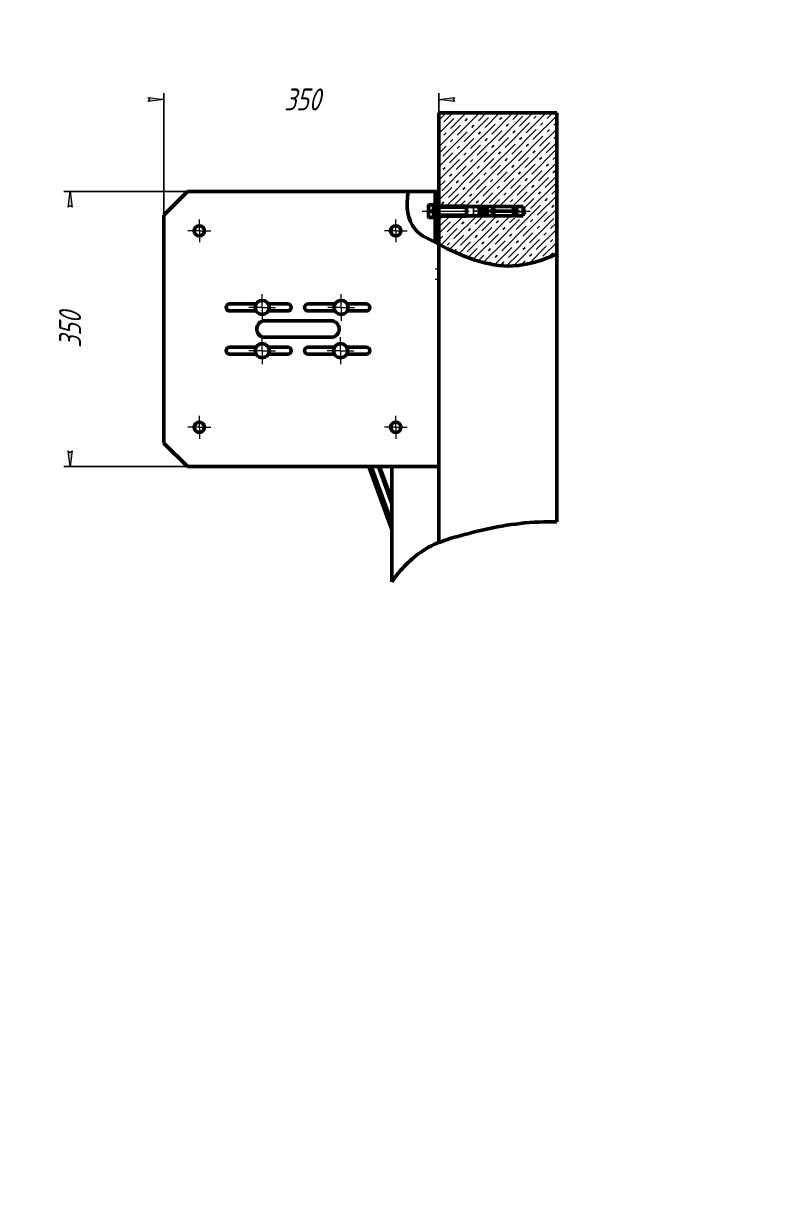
# Model space of a CAD drawing. Header units: millimetres. Extents: x 0 to 841, y 0 to 594.
# Drawn here: x 601.9 to 841, y 0 to 370.4 of the extents above; entities that cross this region are included whole.
import ezdxf

# ---------------------------------------------------------------- set-up
doc = ezdxf.new("R2010")
doc.units = ezdxf.units.MM
for name, pattern in [('K5LT_AXLED', [19.5, 15, -1.5, 1.5, -1.5]), ('K5LT_BASIC', [0]), ('K5LT_DASHED', [6, 4, -2]), ('K5LT_THIN', [0])]:
    doc.linetypes.add(name, pattern=pattern)
doc.layers.add('Системный слой', color=7, linetype='Continuous')
doc.styles.add('KDIMTEXTSTYLE', font='GOST_AU.SHX', dxfattribs={"width": 0.96, "oblique": 15, "height": 5})
doc.dimstyles.new('KDIMSTYLE (0.25)', dxfattribs={"dimtxt": 5, "dimasz": 1, "dimexe": 2, "dimexo": 0, "dimgap": 1, "dimtad": 1, "dimlfac": 4, "dimtxsty": 'KDIMTEXTSTYLE', "dimsah": 1, "dimcen": 0, "dimdle": 1, "dimadec": 0, "dimazin": 0, "dimtfac": 0.667, "dimtmove": 0, "dimatfit": 3, "dimfxl": 1, "dimtvp": 1, "dimtolj": 1, "dimtzin": 0, "dimarcsym": 0})

# ---------------------------------------------------------------- blocks, each defined once
blk = doc.blocks.new('U46')
at = {"layer": 'Системный слой', "color": 30, "linetype": 'K5LT_AXLED', "lineweight": 18, "true_color": 0xff8000}
for q in [(677.9, 284.26), (673.65, 280.01), (677.9, 275.76), (682.15, 280.01)]:
    blk.add_line((677.9, 280.01), q, dxfattribs=at)
blk = doc.blocks.new('U47')
at = {"layer": 'Системный слой', "color": 30, "linetype": 'K5LT_AXLED', "lineweight": 18, "true_color": 0xff8000}
for q in [(703.02, 284.26), (698.77, 280.01), (703.02, 275.76), (707.27, 280.01)]:
    blk.add_line((703.02, 280.01), q, dxfattribs=at)
blk = doc.blocks.new('U48')
at = {"layer": 'Системный слой', "color": 30, "linetype": 'K5LT_AXLED', "lineweight": 18, "true_color": 0xff8000}
for q in [(702.84, 270.51), (698.59, 266.26), (702.84, 262.01), (707.09, 266.26)]:
    blk.add_line((702.84, 266.26), q, dxfattribs=at)
blk = doc.blocks.new('U49')
at = {"layer": 'Системный слой', "color": 30, "linetype": 'K5LT_AXLED', "lineweight": 18, "true_color": 0xff8000}
for q in [(677.9, 270.51), (673.65, 266.26), (677.9, 262.01), (682.15, 266.26)]:
    blk.add_line((677.9, 266.26), q, dxfattribs=at)
blk = doc.blocks.new('U50')
at = {"layer": 'Системный слой', "color": 30, "linetype": 'K5LT_AXLED', "lineweight": 18, "true_color": 0xff8000}
for q in [(657.9, 308.01), (654.27, 304.39), (657.9, 300.76), (661.52, 304.39)]:
    blk.add_line((657.9, 304.39), q, dxfattribs=at)
blk = doc.blocks.new('U51')
at = {"layer": 'Системный слой', "color": 30, "linetype": 'K5LT_AXLED', "lineweight": 18, "true_color": 0xff8000}
for q in [(720.4, 308.01), (716.77, 304.39), (720.4, 300.76), (724.02, 304.39)]:
    blk.add_line((720.4, 304.39), q, dxfattribs=at)
blk = doc.blocks.new('U52')
at = {"layer": 'Системный слой', "color": 30, "linetype": 'K5LT_AXLED', "lineweight": 18, "true_color": 0xff8000}
for q in [(657.9, 245.51), (654.27, 241.89), (657.9, 238.26), (661.52, 241.89)]:
    blk.add_line((657.9, 241.89), q, dxfattribs=at)
blk = doc.blocks.new('U53')
at = {"layer": 'Системный слой', "color": 30, "linetype": 'K5LT_AXLED', "lineweight": 18, "true_color": 0xff8000}
for q in [(720.4, 245.51), (716.77, 241.89), (720.4, 238.26), (724.02, 241.89)]:
    blk.add_line((720.4, 241.89), q, dxfattribs=at)
blk = doc.blocks.new('U54')
at = {"layer": 'Системный слой'}
h = blk.add_hatch(dxfattribs=at)
h.set_pattern_fill('Металл', angle=45, style=0, pattern_type=0)
h.set_pattern_definition([(45, (0, 0), (-2.12132, 2.12132), [])])
h.paths.add_polyline_path([(742.9, 309.34), (732.94, 309.34), (732.9, 309.24), (732.9, 309.09), (742.9, 309.09)])
at = {"layer": 'Системный слой', "color": 5, "linetype": 'K5LT_BASIC', "lineweight": 60, "true_color": 0x0000ff}
for p, q in [((732.9, 312.19), (742.9, 312.19)), ((732.9, 311.94), (742.9, 311.94)), ((742.9, 312.19), (742.9, 311.94)), ((732.9, 309.34), (742.9, 309.34)), ((732.9, 309.09), (742.9, 309.09)), ((742.9, 309.09), (742.9, 309.34))]:
    blk.add_line(p, q, dxfattribs=at)
blk = doc.blocks.new('U55')
at = {"layer": 'Системный слой', "color": 5, "linetype": 'K5LT_BASIC', "lineweight": 60, "true_color": 0x0000ff}
for p, q in [((730.8, 312.54), (730.97, 312.64)), ((730.8, 310.64), (730.8, 312.54)), ((730.97, 312.64), (732.4, 312.64)), ((732.4, 312.64), (732.4, 310.64)), ((732.55, 311.89), (742.9, 311.89)), ((746.68, 311.89), (747.31, 311.89)), ((760.9, 311.77), (761.15, 311.52)), ((761.15, 311.52), (761.15, 310.64)), ((730.8, 310.64), (730.8, 308.74)), ((730.8, 308.74), (730.97, 308.64)), ((730.97, 310.64), (732.4, 310.64)), ((730.97, 308.64), (732.4, 308.64)), ((732.4, 308.64), (732.4, 310.64)), ((732.55, 309.39), (742.9, 309.39)), ((746.68, 309.39), (747.31, 309.39)), ((760.9, 309.52), (761.15, 309.77)), ((761.15, 309.77), (761.15, 310.64))]:
    blk.add_line(p, q, dxfattribs=at)
at = {"layer": 'Системный слой', "color": 7, "linetype": 'K5LT_THIN', "lineweight": 18}
for p, q in [((732.9, 311.89), (732.9, 310.64)), ((732.9, 311.69), (742.9, 311.69)), ((746.77, 311.69), (747.41, 311.69)), ((760.9, 311.69), (760.98, 311.69)), ((732.9, 309.39), (732.9, 310.64)), ((732.9, 309.6), (742.9, 309.6)), ((746.77, 309.6), (747.41, 309.6)), ((760.9, 309.6), (760.98, 309.6))]:
    blk.add_line(p, q, dxfattribs=at)
at = {"layer": 'Системный слой', "color": 30, "linetype": 'K5LT_AXLED', "lineweight": 18, "true_color": 0xff8000}
blk.add_line((728.8, 310.64), (763.15, 310.64), dxfattribs=at)
at = {"layer": 'Системный слой', "color": 5, "linetype": 'K5LT_BASIC', "lineweight": 60, "true_color": 0x0000ff}
for centre, radius, start, end in [((733.77, 311.64), 2.97, 160.3471, 199.6529), ((732.55, 312.04), 0.15, 180, 270), ((733.77, 309.64), 2.97, 160.3471, 199.6529), ((732.55, 309.24), 0.15, 90, 180)]:
    blk.add_arc(centre, radius, start, end, dxfattribs=at)
blk = doc.blocks.new('U56')
at = {"layer": 'Системный слой', "color": 5, "linetype": 'K5LT_BASIC', "lineweight": 60, "true_color": 0x0000ff}
for p, q in [((758.9, 312.14), (757.9, 311.96)), ((757.9, 310.64), (757.9, 311.96)), ((760.9, 312.14), (758.9, 312.14)), ((758.9, 312.14), (758.9, 309.14)), ((760.9, 310.64), (760.9, 312.14)), ((757.9, 310.64), (757.9, 309.33)), ((758.9, 309.14), (757.9, 309.33)), ((760.9, 309.14), (758.9, 309.14)), ((760.9, 310.64), (760.9, 309.14))]:
    blk.add_line(p, q, dxfattribs=at)
at = {"layer": 'Системный слой', "color": 30, "linetype": 'K5LT_AXLED', "lineweight": 18, "true_color": 0xff8000}
blk.add_line((755.9, 310.64), (762.9, 310.64), dxfattribs=at)
blk = doc.blocks.new('U57')
at = {"layer": 'Системный слой', "color": 5, "linetype": 'K5LT_BASIC', "lineweight": 60, "true_color": 0x0000ff}
for p, q in [((732.4, 310.64), (732.4, 313.14)), ((732.4, 313.14), (732.9, 313.14)), ((732.9, 313.14), (732.9, 310.64)), ((732.4, 310.64), (732.4, 308.14)), ((732.4, 308.14), (732.9, 308.14)), ((732.9, 308.14), (732.9, 310.64))]:
    blk.add_line(p, q, dxfattribs=at)
at = {"layer": 'Системный слой', "color": 30, "linetype": 'K5LT_AXLED', "lineweight": 18, "true_color": 0xff8000}
blk.add_line((731.65, 310.64), (733.65, 310.64), dxfattribs=at)
blk = doc.blocks.new('U58')
at = {"layer": 'Системный слой', "color": 5, "linetype": 'K5LT_BASIC', "lineweight": 60, "true_color": 0x0000ff}
for p, q in [((757.9, 312.14), (742.9, 312.14)), ((742.9, 312.14), (742.9, 309.14)), ((757.9, 309.14), (757.9, 312.14)), ((757.9, 309.14), (742.9, 309.14)), ((751.96, 310.64), (757.9, 310.64))]:
    blk.add_line(p, q, dxfattribs=at)
at = {"layer": 'Системный слой', "color": 7, "linetype": 'K5LT_THIN', "lineweight": 18}
for p, q in [((744.9, 312.05), (745.4, 312.05)), ((744.9, 311.95), (745.4, 311.95)), ((744.9, 311.8), (745.4, 311.8)), ((744.9, 311.63), (745.4, 311.63)), ((744.9, 311.44), (745.4, 311.44)), ((744.9, 311.23), (745.4, 311.23)), ((744.9, 311.02), (745.4, 311.02)), ((744.9, 310.77), (745.4, 310.77)), ((744.9, 310.52), (745.4, 310.52)), ((744.9, 310.27), (745.4, 310.27)), ((744.9, 310.05), (745.4, 310.05)), ((744.9, 309.85), (745.4, 309.85)), ((744.9, 309.66), (745.4, 309.66)), ((744.9, 309.49), (745.4, 309.49)), ((744.9, 309.34), (745.4, 309.34)), ((744.9, 309.24), (745.4, 309.24))]:
    blk.add_line(p, q, dxfattribs=at)
at = {"layer": 'Системный слой', "color": 30, "linetype": 'K5LT_AXLED', "lineweight": 18, "true_color": 0xff8000}
blk.add_line((759.9, 310.64), (740.9, 310.64), dxfattribs=at)
at = {"layer": 'Системный слой', "color": 5, "linetype": 'K5LT_BASIC', "lineweight": 60, "true_color": 0x0000ff}
blk.add_circle((751.4, 310.64), 0.562, dxfattribs=at)
for centre, radius, start, end in [((747.52, 312.13), 0.875, 179.1004, 289.7287), ((748.02, 312.12), 0.75, 178.3505, 253.9257), ((747.8, 311.35), 0.05, 289.7287, 73.9257), ((748.59, 311.42), 0.05, 111.5279, 255.7249), ((748.9, 310.65), 0.875, 250.2713, 111.5279), ((748.4, 310.64), 0.75, 286.0743, 75.7249), ((747.52, 309.16), 0.875, 70.2713, 180.8996), ((748.02, 309.17), 0.75, 106.0743, 181.6495), ((747.8, 309.93), 0.05, 286.0743, 70.2713), ((748.62, 309.88), 0.05, 106.0743, 250.2713)]:
    blk.add_arc(centre, radius, start, end, dxfattribs=at)
blk = doc.blocks.new('KDIMARROW_01')
at = {"layer": 'Системный слой'}
blk.add_hatch(color=0, dxfattribs=at).paths.add_polyline_path([(0, 0), (-5, 0.66), (-4.5, 0), (-5, -0.66)])
at = {"layer": 'Системный слой', "color": 0, "linetype": 'K5LT_THIN', "lineweight": 18}
for p, q in [((-4.5, 0), (-5, 0.66)), ((-5, 0.66), (0, 0)), ((0, 0), (-5, -0.66)), ((-5, -0.66), (-4.5, 0)), ((0, 0), (-1, 0))]:
    blk.add_line(p, q, dxfattribs=at)

msp = doc.modelspace()

# ---------------------------------------------------------------- hatches: boundary and pattern name
at = {"layer": 'Системный слой'}
h = msp.add_hatch(dxfattribs=at)
h.set_pattern_fill('Бетон', angle=45, style=0, pattern_type=0)
h.set_pattern_definition([(45, (0, 0), (-2.12132, 2.12132), [11, -5]), (45, (9.1924, 9.1924), (-2.12132, 2.12132), [1, -15]), (45, (4.5962, 6.7175), (-2.12132, 2.12132), [11, -5]), (45, (13.7886, 15.91), (-2.12132, 2.12132), [1, -15])])
h.paths.add_polyline_path([(734.1476, 312.0762), (759.8076, 312.0762), (759.8076, 310.6722), (759.8076, 309.2682), (734.1476, 309.2682), (734.1476, 300.1045), (739.0441, 297.668), (744.1164, 295.5814), (748.5423, 294.2196), (752.4123, 293.4603), (755.8729, 293.1952), (757.7076, 293.2411), (761.3617, 293.6748), (765.0194, 294.5085), (768.6807, 295.7422), (771.6476, 297.0341), (771.6476, 341.8869), (734.1476, 341.8869)])
h = msp.add_hatch(dxfattribs=at)
h.set_pattern_fill('Металл', angle=135, style=0, pattern_type=0)
h.set_pattern_definition([(135, (0, 0), (-1.4142136, -1.4142136), [])])
h.paths.add_polyline_path([(734.1476, 300.1045), (734.1476, 309.0119), (732.8976, 309.0119), (732.8976, 300.7418)])
h.paths.add_polyline_path([(734.1476, 312.2619), (734.1476, 316.8869), (732.8976, 316.8869), (732.8976, 312.2619)])

# ---------------------------------------------------------------- linework, layer by layer
at = {"layer": 'Системный слой', "color": 5, "linetype": 'K5LT_BASIC', "lineweight": 60, "true_color": 0x0000ff}
for p, q in [((771.6476, 341.8869), (734.1476, 341.8869)), ((734.1476, 205.2567), (734.1476, 341.8869)), ((771.6476, 211.8492), (771.6476, 341.8869)), ((646.6476, 309.3869), (654.1476, 316.8869)), ((731.6476, 316.8869), (654.1476, 316.8869)), ((734.1476, 316.8869), (731.6476, 316.8869)), ((732.8976, 316.8869), (732.8976, 300.7418)), ((734.1476, 312.2619), (732.8976, 312.2619)), ((646.6476, 309.3869), (646.6476, 236.8869)), ((734.1476, 309.0119), (732.8976, 309.0119)), ((667.5226, 281.1369), (675.949, 281.1369)), ((675.949, 278.8869), (667.5226, 278.8869)), ((679.8461, 281.1369), (686.0226, 281.1369)), ((686.0226, 278.8869), (679.8461, 278.8869)), ((692.5226, 281.1369), (701.074, 281.1369)), ((692.5226, 278.8869), (701.074, 278.8869)), ((704.9711, 281.1369), (711.0226, 281.1369)), ((704.9711, 278.8869), (711.0226, 278.8869)), ((678.7726, 275.7619), (699.7726, 275.7619)), ((699.7726, 270.5119), (678.7726, 270.5119)), ((667.5226, 267.3869), (675.949, 267.3869)), ((679.8461, 267.3869), (686.0226, 267.3869)), ((692.5226, 267.3869), (700.8959, 267.3869)), ((704.793, 267.3869), (711.0226, 267.3869)), ((667.5226, 265.1369), (675.949, 265.1369)), ((679.8461, 265.1369), (686.0226, 265.1369)), ((692.5226, 265.1369), (700.8959, 265.1369)), ((704.793, 265.1369), (711.0226, 265.1369)), ((654.1476, 229.3869), (646.6476, 236.8869)), ((654.1476, 229.3869), (731.6476, 229.3869)), ((719.1476, 209.3869), (711.8682, 229.3869)), ((719.1476, 211.4475), (712.6182, 229.3869)), ((719.1476, 217.6293), (714.8682, 229.3869)), ((719.1476, 218.6596), (715.2432, 229.3869)), ((719.1476, 218.6596), (715.2432, 229.3869)), ((719.1476, 211.4475), (719.1476, 229.3869)), ((719.1476, 218.6596), (719.1476, 229.3869)), ((731.6476, 229.3869), (734.1476, 229.3869)), ((719.1476, 209.3869), (719.1476, 211.4475)), ((719.1476, 192.7763), (719.1476, 209.3869))]:
    msp.add_line(p, q, dxfattribs=at)
at = {"layer": 'Системный слой', "color": 7, "linetype": 'K5LT_DASHED', "lineweight": 18}
for p, q in [((732.8976, 292.2619), (734.1476, 292.2619)), ((732.8976, 289.0119), (734.1476, 289.0119))]:
    msp.add_line(p, q, dxfattribs=at)
at = {"layer": 'Системный слой', "color": 5, "linetype": 'K5LT_BASIC', "lineweight": 60, "true_color": 0x0000ff}
for centre, radius in [((657.8976, 304.3869), 1.625), ((720.3976, 304.3869), 1.625), ((677.8976, 280.0119), 2.25), ((703.0226, 280.0119), 2.25), ((677.8976, 266.2619), 2.25), ((702.8444, 266.2619), 2.25), ((657.8976, 241.8869), 1.625), ((720.3976, 241.8869), 1.625)]:
    msp.add_circle(centre, radius, dxfattribs=at)
for centre, radius, start, end in [((667.5226, 280.0119), 1.125, 90, 270), ((686.0226, 280.0119), 1.125, 270, 90), ((692.5226, 280.0119), 1.125, 90, 270), ((711.0226, 280.0119), 1.125, 270, 90), ((678.7726, 273.1369), 2.625, 90, 270), ((699.7726, 273.1369), 2.625, 270, 90), ((667.5226, 266.2619), 1.125, 90, 270), ((686.0226, 266.2619), 1.125, 270, 90), ((692.5226, 266.2619), 1.125, 90, 270), ((711.0226, 266.2619), 1.125, 270, 90)]:
    msp.add_arc(centre, radius, start, end, dxfattribs=at)
for points in [[(724.3971, 316.8869), (723.5378, 311.8855), (724.2259, 307.9169), (726.4613, 304.9811), (728.1452, 302.7695), (731.4905, 301.5198), (734.1476, 300.1045), (741.3106, 296.2891), (749.8294, 292.7371), (757.7076, 293.2411), (762.3457, 293.5378), (766.9923, 294.8022), (771.6476, 297.0341)], [(719.1476, 192.7763), (721.9451, 196.7966), (725.2183, 200.0697), (728.9669, 202.5956), (733.7163, 205.7959), (739.866, 207.1069), (745.5051, 208.5981), (753.0797, 210.6012), (761.0431, 211.7368), (768.9128, 211.8492), (769.8235, 211.8622), (770.7351, 211.8622), (771.6476, 211.8492)]]:
    msp.add_open_spline(points, degree=3, knots=[0, 0, 0, 0, 1, 1, 1, 2, 2, 2, 3, 3, 3, 4, 4, 4, 4], dxfattribs=at)

# ---------------------------------------------------------------- block references
at = {"layer": 'Системный слой'}
for name in ['U55', 'U57', 'U54', 'U58', 'U56', 'U50', 'U51', 'U46', 'U47', 'U49', 'U48', 'U52', 'U53']:
    msp.add_blockref(name, (0, 0), dxfattribs=at)

# ---------------------------------------------------------------- dimensions: what is measured, and where the dimension line sits
at = {"layer": 'Системный слой', "color": 7}
msp.add_linear_dim(base=(646.6476, 346.1765), p1=(734.1476, 290.4133), p2=(646.6476, 290.4133), location=(690.6476, 346.1765), dimstyle='KDIMSTYLE (0.25)', override={"dimexo": 0, "dimpost": '\\H7.0;\\W0.965;\\Q15;<>', "dimblk1": 'KDIMARROW_01', "dimblk2": 'KDIMARROW_01', "dimse1": 0, "dimse2": 0, "dimclrt": 7, "dimtolj": 1}, dxfattribs=at).render()
msp.add_linear_dim(base=(616.7775, 316.8869), p1=(675.1099, 229.3869), p2=(675.1099, 316.8869), angle=90, location=(616.7775, 272.8869), dimstyle='KDIMSTYLE (0.25)', override={"dimexo": 0, "dimpost": '\\H7.0;\\W0.965;\\Q15;<>', "dimblk1": 'KDIMARROW_01', "dimblk2": 'KDIMARROW_01', "dimse1": 0, "dimse2": 0, "dimclrt": 7, "dimtolj": 1}, dxfattribs=at).render()

doc.saveas('drawing.dxf')
